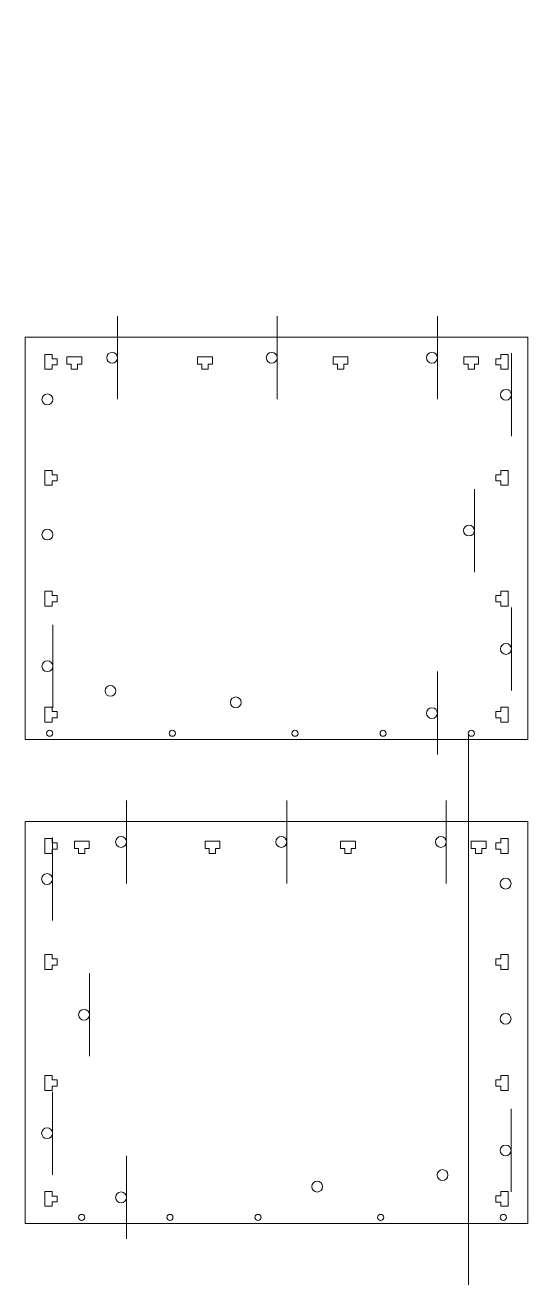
# Model space of a CAD drawing. Header units: millimetres. Extents: x -986 to 255, y -1466 to 2092.
# Drawn here: x -484 to -280, y 606 to 1114 of the extents above; entities that cross this region are included whole.
import ezdxf

# ---------------------------------------------------------------- set-up
doc = ezdxf.new("R2010")
doc.units = ezdxf.units.MM
doc.header["$MEASUREMENT"] = 0

msp = doc.modelspace()

# ---------------------------------------------------------------- linework, layer by layer
at = {"color": 1, "lineweight": 0}
for points, knots in [([(-304.3643, 313.0703), (-304.3643, 350.1286), (-334.4059, 380.1703), (-371.4642, 380.1703), (-408.5225, 380.1703), (-438.5642, 350.1288), (-438.5643, 313.0705), (-438.5644, 276.0122), (-408.5228, 245.9704), (-371.4646, 245.9703), (-334.4063, 245.9702), (-304.3645, 276.0117), (-304.3643, 313.0699), (-304.3547, 2091.8635), (-304.3643, -1465.7281), (-304.3643, 313.0703)], [0, 0, 0, 0, 0.25, 0.25, 0.25, 0.5, 0.5, 0.5, 0.75, 0.75, 0.75, 1, 1, 1, 1.0004, 1.0004, 1.0004, 1.0004]), ([(-446.7095, 979.0363), (-446.7095, 980.2513), (-447.6945, 981.2363), (-448.9095, 981.2363), (-450.1245, 981.2363), (-451.1095, 980.2513), (-451.1095, 979.0363), (-451.1095, 977.8212), (-450.1246, 976.8363), (-448.9095, 976.8363), (-447.6945, 976.8362), (-446.7095, 977.8212), (-446.7095, 979.0362), (-446.7095, 1037.3562), (-446.7095, 920.7163), (-446.7095, 979.0363)], [0, 0, 0, 0, 0.25, 0.25, 0.25, 0.5, 0.5, 0.5, 0.75, 0.75, 0.75, 1, 1, 1, 1.0001, 1.0001, 1.0001, 1.0001]), ([(-381.9841, 979.0363), (-381.9841, 980.2513), (-382.9691, 981.2363), (-384.1841, 981.2363), (-385.3992, 981.2363), (-386.3841, 980.2513), (-386.3841, 979.0363), (-386.3841, 977.8212), (-385.3992, 976.8363), (-384.1841, 976.8363), (-382.9691, 976.8362), (-381.9841, 977.8212), (-381.9841, 979.0362), (-381.9841, 1037.3562), (-381.9841, 920.7163), (-381.9841, 979.0363)], [0, 0, 0, 0, 0.25, 0.25, 0.25, 0.5, 0.5, 0.5, 0.75, 0.75, 0.75, 1, 1, 1, 1.0001, 1.0001, 1.0001, 1.0001]), ([(-316.9841, 979.0363), (-316.9841, 980.2513), (-317.9691, 981.2363), (-319.1841, 981.2363), (-320.3992, 981.2363), (-321.3841, 980.2513), (-321.3841, 979.0363), (-321.3841, 977.8212), (-320.3992, 976.8363), (-319.1841, 976.8363), (-317.9691, 976.8362), (-316.9841, 977.8212), (-316.9841, 979.0362), (-316.9841, 1037.3562), (-316.9841, 920.7163), (-316.9841, 979.0363)], [0, 0, 0, 0, 0.25, 0.25, 0.25, 0.5, 0.5, 0.5, 0.75, 0.75, 0.75, 1, 1, 1, 1.0001, 1.0001, 1.0001, 1.0001]), ([(-286.9841, 964.0363), (-286.9841, 965.2513), (-287.9691, 966.2363), (-289.1841, 966.2363), (-290.3992, 966.2363), (-291.3841, 965.2513), (-291.3841, 964.0363), (-291.3841, 962.8212), (-290.3992, 961.8363), (-289.1841, 961.8363), (-287.9691, 961.8363), (-286.9841, 962.8212), (-286.9841, 964.0362), (-286.9841, 1022.3562), (-286.9841, 905.7163), (-286.9841, 964.0363)], [0, 0, 0, 0, 0.25, 0.25, 0.25, 0.5, 0.5, 0.5, 0.75, 0.75, 0.75, 1, 1, 1, 1.0001, 1.0001, 1.0001, 1.0001]), ([(-280.2403, 824.3934), (-280.2403, 824.3934), (-280.2403, 987.3934), (-280.2403, 987.3934), (-280.2403, 987.3934), (-484.2403, 987.3934), (-484.2403, 987.3934), (-484.2403, 987.3934), (-484.2403, 824.3934), (-484.2403, 824.3934), (-484.2403, 824.3934), (-280.2403, 824.3934), (-280.2403, 824.3934)], [0, 0, 0, 0, 0.25, 0.25, 0.25, 0.5, 0.5, 0.5, 0.75, 0.75, 0.75, 1, 1, 1, 1]), ([(-476.2403, 974.3934), (-476.2403, 974.3934), (-476.2403, 980.3934), (-476.2403, 980.3934), (-476.2403, 980.3934), (-473.2403, 980.3934), (-473.2403, 980.3934), (-473.2403, 980.3934), (-473.2403, 978.6434), (-473.2403, 978.6434), (-473.2403, 978.6434), (-471.2403, 978.6434), (-471.2403, 978.6434), (-471.2403, 978.6434), (-471.2403, 976.1434), (-471.2403, 976.1434), (-471.2403, 976.1434), (-473.2403, 976.1434), (-473.2403, 976.1434), (-473.2403, 976.1434), (-473.2403, 974.3934), (-473.2403, 974.3934), (-473.2403, 974.3934), (-476.2403, 974.3934), (-476.2403, 974.3934)], [0, 0, 0, 0, 0.125, 0.125, 0.125, 0.25, 0.25, 0.25, 0.375, 0.375, 0.375, 0.5, 0.5, 0.5, 0.625, 0.625, 0.625, 0.75, 0.75, 0.75, 0.875, 0.875, 0.875, 1, 1, 1, 1]), ([(-291.2403, 978.6434), (-291.2403, 978.6434), (-291.2403, 980.3934), (-291.2403, 980.3934), (-291.2403, 980.3934), (-288.2403, 980.3934), (-288.2403, 980.3934), (-288.2403, 980.3934), (-288.2403, 974.3934), (-288.2403, 974.3934), (-288.2403, 974.3934), (-291.2403, 974.3934), (-291.2403, 974.3934), (-291.2403, 974.3934), (-291.2403, 976.1434), (-291.2403, 976.1434), (-291.2403, 976.1434), (-293.2403, 976.1434), (-293.2403, 976.1434), (-293.2403, 976.1434), (-293.2403, 978.6434), (-293.2403, 978.6434), (-293.2403, 978.6434), (-291.2403, 978.6434), (-291.2403, 978.6434)], [0, 0, 0, 0, 0.125, 0.125, 0.125, 0.25, 0.25, 0.25, 0.375, 0.375, 0.375, 0.5, 0.5, 0.5, 0.625, 0.625, 0.625, 0.75, 0.75, 0.75, 0.875, 0.875, 0.875, 1, 1, 1, 1]), ([(-465.4903, 976.3934), (-465.4903, 976.3934), (-467.2403, 976.3934), (-467.2403, 976.3934), (-467.2403, 976.3934), (-467.2403, 979.3934), (-467.2403, 979.3934), (-467.2403, 979.3934), (-461.2403, 979.3934), (-461.2403, 979.3934), (-461.2403, 979.3934), (-461.2403, 976.3934), (-461.2403, 976.3934), (-461.2403, 976.3934), (-462.9903, 976.3934), (-462.9903, 976.3934), (-462.9903, 976.3934), (-462.9903, 974.3934), (-462.9903, 974.3934), (-462.9903, 974.3934), (-465.4903, 974.3934), (-465.4903, 974.3934), (-465.4903, 974.3934), (-465.4903, 976.3934), (-465.4903, 976.3934)], [0, 0, 0, 0, 0.125, 0.125, 0.125, 0.25, 0.25, 0.25, 0.375, 0.375, 0.375, 0.5, 0.5, 0.5, 0.625, 0.625, 0.625, 0.75, 0.75, 0.75, 0.875, 0.875, 0.875, 1, 1, 1, 1]), ([(-412.4903, 976.3934), (-412.4903, 976.3934), (-414.2403, 976.3934), (-414.2403, 976.3934), (-414.2403, 976.3934), (-414.2403, 979.3934), (-414.2403, 979.3934), (-414.2403, 979.3934), (-408.2403, 979.3934), (-408.2403, 979.3934), (-408.2403, 979.3934), (-408.2403, 976.3934), (-408.2403, 976.3934), (-408.2403, 976.3934), (-409.9903, 976.3934), (-409.9903, 976.3934), (-409.9903, 976.3934), (-409.9903, 974.3934), (-409.9903, 974.3934), (-409.9903, 974.3934), (-412.4903, 974.3934), (-412.4903, 974.3934), (-412.4903, 974.3934), (-412.4903, 976.3934), (-412.4903, 976.3934)], [0, 0, 0, 0, 0.125, 0.125, 0.125, 0.25, 0.25, 0.25, 0.375, 0.375, 0.375, 0.5, 0.5, 0.5, 0.625, 0.625, 0.625, 0.75, 0.75, 0.75, 0.875, 0.875, 0.875, 1, 1, 1, 1]), ([(-357.4903, 976.3934), (-357.4903, 976.3934), (-359.2403, 976.3934), (-359.2403, 976.3934), (-359.2403, 976.3934), (-359.2403, 979.3934), (-359.2403, 979.3934), (-359.2403, 979.3934), (-353.2403, 979.3934), (-353.2403, 979.3934), (-353.2403, 979.3934), (-353.2403, 976.3934), (-353.2403, 976.3934), (-353.2403, 976.3934), (-354.9903, 976.3934), (-354.9903, 976.3934), (-354.9903, 976.3934), (-354.9903, 974.3934), (-354.9903, 974.3934), (-354.9903, 974.3934), (-357.4903, 974.3934), (-357.4903, 974.3934), (-357.4903, 974.3934), (-357.4903, 976.3934), (-357.4903, 976.3934)], [0, 0, 0, 0, 0.125, 0.125, 0.125, 0.25, 0.25, 0.25, 0.375, 0.375, 0.375, 0.5, 0.5, 0.5, 0.625, 0.625, 0.625, 0.75, 0.75, 0.75, 0.875, 0.875, 0.875, 1, 1, 1, 1]), ([(-304.4903, 976.3934), (-304.4903, 976.3934), (-306.2403, 976.3934), (-306.2403, 976.3934), (-306.2403, 976.3934), (-306.2403, 979.3934), (-306.2403, 979.3934), (-306.2403, 979.3934), (-300.2403, 979.3934), (-300.2403, 979.3934), (-300.2403, 979.3934), (-300.2403, 976.3934), (-300.2403, 976.3934), (-300.2403, 976.3934), (-301.9903, 976.3934), (-301.9903, 976.3934), (-301.9903, 976.3934), (-301.9903, 974.3934), (-301.9903, 974.3934), (-301.9903, 974.3934), (-304.4903, 974.3934), (-304.4903, 974.3934), (-304.4903, 974.3934), (-304.4903, 976.3934), (-304.4903, 976.3934)], [0, 0, 0, 0, 0.125, 0.125, 0.125, 0.25, 0.25, 0.25, 0.375, 0.375, 0.375, 0.5, 0.5, 0.5, 0.625, 0.625, 0.625, 0.75, 0.75, 0.75, 0.875, 0.875, 0.875, 1, 1, 1, 1]), ([(-301.9841, 909.0363), (-301.9841, 910.2513), (-302.9691, 911.2363), (-304.1841, 911.2363), (-305.3992, 911.2363), (-306.3841, 910.2513), (-306.3841, 909.0363), (-306.3841, 907.8212), (-305.3992, 906.8363), (-304.1841, 906.8363), (-302.9691, 906.8362), (-301.9841, 907.8212), (-301.9841, 909.0362), (-301.9841, 967.3562), (-301.9841, 850.7163), (-301.9841, 909.0363)], [0, 0, 0, 0, 0.25, 0.25, 0.25, 0.5, 0.5, 0.5, 0.75, 0.75, 0.75, 1, 1, 1, 1.0001, 1.0001, 1.0001, 1.0001]), ([(-472.9841, 962.1754), (-472.9841, 963.3904), (-473.9691, 964.3754), (-475.1841, 964.3754), (-476.3992, 964.3754), (-477.3841, 963.3904), (-477.3841, 962.1754), (-477.3841, 960.9604), (-476.3992, 959.9754), (-475.1841, 959.9754), (-473.9691, 959.9754), (-472.9841, 960.9603), (-472.9841, 962.1754)], [0, 0, 0, 0, 0.25, 0.25, 0.25, 0.5, 0.5, 0.5, 0.75, 0.75, 0.75, 1, 1, 1, 1]), ([(-473.2403, 933.3934), (-473.2403, 933.3934), (-473.2403, 931.6434), (-473.2403, 931.6434), (-473.2403, 931.6434), (-471.2403, 931.6434), (-471.2403, 931.6434), (-471.2403, 931.6434), (-471.2403, 929.1434), (-471.2403, 929.1434), (-471.2403, 929.1434), (-473.2403, 929.1434), (-473.2403, 929.1434), (-473.2403, 929.1434), (-473.2403, 927.3934), (-473.2403, 927.3934), (-473.2403, 927.3934), (-476.2403, 927.3934), (-476.2403, 927.3934), (-476.2403, 927.3934), (-476.2403, 933.3934), (-476.2403, 933.3934), (-476.2403, 933.3934), (-473.2403, 933.3934), (-473.2403, 933.3934)], [0, 0, 0, 0, 0.125, 0.125, 0.125, 0.25, 0.25, 0.25, 0.375, 0.375, 0.375, 0.5, 0.5, 0.5, 0.625, 0.625, 0.625, 0.75, 0.75, 0.75, 0.875, 0.875, 0.875, 1, 1, 1, 1]), ([(-288.2403, 933.3934), (-288.2403, 933.3934), (-288.2403, 927.3934), (-288.2403, 927.3934), (-288.2403, 927.3934), (-291.2403, 927.3934), (-291.2403, 927.3934), (-291.2403, 927.3934), (-291.2403, 929.1434), (-291.2403, 929.1434), (-291.2403, 929.1434), (-293.2403, 929.1434), (-293.2403, 929.1434), (-293.2403, 929.1434), (-293.2403, 931.6434), (-293.2403, 931.6434), (-293.2403, 931.6434), (-291.2403, 931.6434), (-291.2403, 931.6434), (-291.2403, 931.6434), (-291.2403, 933.3934), (-291.2403, 933.3934), (-291.2403, 933.3934), (-288.2403, 933.3934), (-288.2403, 933.3934)], [0, 0, 0, 0, 0.125, 0.125, 0.125, 0.25, 0.25, 0.25, 0.375, 0.375, 0.375, 0.5, 0.5, 0.5, 0.625, 0.625, 0.625, 0.75, 0.75, 0.75, 0.875, 0.875, 0.875, 1, 1, 1, 1]), ([(-286.9841, 861.0363), (-286.9841, 862.2513), (-287.9691, 863.2363), (-289.1841, 863.2363), (-290.3992, 863.2363), (-291.3841, 862.2513), (-291.3841, 861.0363), (-291.3841, 859.8212), (-290.3992, 858.8363), (-289.1841, 858.8363), (-287.9691, 858.8363), (-286.9841, 859.8212), (-286.9841, 861.0362), (-286.9841, 919.3562), (-286.9841, 802.7163), (-286.9841, 861.0363)], [0, 0, 0, 0, 0.25, 0.25, 0.25, 0.5, 0.5, 0.5, 0.75, 0.75, 0.75, 1, 1, 1, 1.0001, 1.0001, 1.0001, 1.0001]), ([(-472.9841, 854.0363), (-472.9841, 855.2513), (-473.9691, 856.2363), (-475.1841, 856.2363), (-476.3992, 856.2363), (-477.3841, 855.2513), (-477.3841, 854.0363), (-477.3841, 852.8212), (-476.3992, 851.8363), (-475.1841, 851.8363), (-473.9691, 851.8362), (-472.9841, 852.8212), (-472.9841, 854.0362), (-472.9841, 912.3562), (-472.9841, 795.7163), (-472.9841, 854.0363)], [0, 0, 0, 0, 0.25, 0.25, 0.25, 0.5, 0.5, 0.5, 0.75, 0.75, 0.75, 1, 1, 1, 1.0001, 1.0001, 1.0001, 1.0001]), ([(-472.9841, 907.3934), (-472.9841, 908.6084), (-473.9691, 909.5934), (-475.1841, 909.5934), (-476.3992, 909.5934), (-477.3841, 908.6084), (-477.3841, 907.3934), (-477.3841, 906.1784), (-476.3992, 905.1934), (-475.1841, 905.1934), (-473.9691, 905.1934), (-472.9841, 906.1784), (-472.9841, 907.3934)], [0, 0, 0, 0, 0.25, 0.25, 0.25, 0.5, 0.5, 0.5, 0.75, 0.75, 0.75, 1, 1, 1, 1]), ([(-316.9841, 835.0363), (-316.9841, 836.2513), (-317.9691, 837.2363), (-319.1841, 837.2363), (-320.3992, 837.2363), (-321.3841, 836.2513), (-321.3841, 835.0363), (-321.3841, 833.8212), (-320.3992, 832.8363), (-319.1841, 832.8363), (-317.9691, 832.8362), (-316.9841, 833.8212), (-316.9841, 835.0362), (-316.9841, 893.3562), (-316.9841, 776.7163), (-316.9841, 835.0363)], [0, 0, 0, 0, 0.25, 0.25, 0.25, 0.5, 0.5, 0.5, 0.75, 0.75, 0.75, 1, 1, 1, 1.0001, 1.0001, 1.0001, 1.0001]), ([(-473.2403, 878.3934), (-473.2403, 878.3934), (-476.2403, 878.3934), (-476.2403, 878.3934), (-476.2403, 878.3934), (-476.2403, 884.3934), (-476.2403, 884.3934), (-476.2403, 884.3934), (-473.2403, 884.3934), (-473.2403, 884.3934), (-473.2403, 884.3934), (-473.2403, 882.6434), (-473.2403, 882.6434), (-473.2403, 882.6434), (-471.2403, 882.6434), (-471.2403, 882.6434), (-471.2403, 882.6434), (-471.2403, 880.1434), (-471.2403, 880.1434), (-471.2403, 880.1434), (-473.2403, 880.1434), (-473.2403, 880.1434), (-473.2403, 880.1434), (-473.2403, 878.3934), (-473.2403, 878.3934)], [0, 0, 0, 0, 0.125, 0.125, 0.125, 0.25, 0.25, 0.25, 0.375, 0.375, 0.375, 0.5, 0.5, 0.5, 0.625, 0.625, 0.625, 0.75, 0.75, 0.75, 0.875, 0.875, 0.875, 1, 1, 1, 1]), ([(-291.2403, 882.6434), (-291.2403, 882.6434), (-291.2403, 884.3934), (-291.2403, 884.3934), (-291.2403, 884.3934), (-288.2403, 884.3934), (-288.2403, 884.3934), (-288.2403, 884.3934), (-288.2403, 878.3934), (-288.2403, 878.3934), (-288.2403, 878.3934), (-291.2403, 878.3934), (-291.2403, 878.3934), (-291.2403, 878.3934), (-291.2403, 880.1434), (-291.2403, 880.1434), (-291.2403, 880.1434), (-293.2403, 880.1434), (-293.2403, 880.1434), (-293.2403, 880.1434), (-293.2403, 882.6434), (-293.2403, 882.6434), (-293.2403, 882.6434), (-291.2403, 882.6434), (-291.2403, 882.6434)], [0, 0, 0, 0, 0.125, 0.125, 0.125, 0.25, 0.25, 0.25, 0.375, 0.375, 0.375, 0.5, 0.5, 0.5, 0.625, 0.625, 0.625, 0.75, 0.75, 0.75, 0.875, 0.875, 0.875, 1, 1, 1, 1]), ([(-447.3772, 844.0565), (-447.3772, 845.2715), (-448.3622, 846.2565), (-449.5772, 846.2565), (-450.7922, 846.2565), (-451.7772, 845.2715), (-451.7772, 844.0565), (-451.7772, 842.8415), (-450.7922, 841.8565), (-449.5772, 841.8565), (-448.3622, 841.8565), (-447.3772, 842.8415), (-447.3772, 844.0565)], [0, 0, 0, 0, 0.25, 0.25, 0.25, 0.5, 0.5, 0.5, 0.75, 0.75, 0.75, 1, 1, 1, 1]), ([(-443.0965, 782.8103), (-443.0965, 784.0253), (-444.0814, 785.0103), (-445.2965, 785.0103), (-446.5115, 785.0103), (-447.4965, 784.0253), (-447.4965, 782.8103), (-447.4965, 781.5952), (-446.5115, 780.6103), (-445.2965, 780.6103), (-444.0815, 780.6102), (-443.0965, 781.5952), (-443.0965, 782.8102), (-443.0965, 841.1302), (-443.0965, 724.4903), (-443.0965, 782.8103)], [0, 0, 0, 0, 0.25, 0.25, 0.25, 0.5, 0.5, 0.5, 0.75, 0.75, 0.75, 1, 1, 1, 1.0001, 1.0001, 1.0001, 1.0001]), ([(-396.5403, 839.3934), (-396.5403, 840.6084), (-397.5253, 841.5934), (-398.7403, 841.5934), (-399.9553, 841.5934), (-400.9403, 840.6084), (-400.9403, 839.3934), (-400.9403, 838.1784), (-399.9553, 837.1934), (-398.7403, 837.1934), (-397.5253, 837.1934), (-396.5403, 838.1784), (-396.5403, 839.3934)], [0, 0, 0, 0, 0.25, 0.25, 0.25, 0.5, 0.5, 0.5, 0.75, 0.75, 0.75, 1, 1, 1, 1]), ([(-378.0965, 782.8103), (-378.0965, 784.0253), (-379.0814, 785.0103), (-380.2965, 785.0103), (-381.5115, 785.0103), (-382.4965, 784.0253), (-382.4965, 782.8103), (-382.4965, 781.5952), (-381.5115, 780.6103), (-380.2965, 780.6103), (-379.0815, 780.6102), (-378.0965, 781.5952), (-378.0965, 782.8102), (-378.0965, 841.1302), (-378.0965, 724.4903), (-378.0965, 782.8103)], [0, 0, 0, 0, 0.25, 0.25, 0.25, 0.5, 0.5, 0.5, 0.75, 0.75, 0.75, 1, 1, 1, 1.0001, 1.0001, 1.0001, 1.0001]), ([(-313.3711, 782.8103), (-313.3711, 784.0253), (-314.356, 785.0103), (-315.5711, 785.0103), (-316.7861, 785.0103), (-317.7711, 784.0253), (-317.7711, 782.8103), (-317.7711, 781.5952), (-316.7861, 780.6103), (-315.5711, 780.6103), (-314.3561, 780.6102), (-313.3711, 781.5952), (-313.3711, 782.8102), (-313.3711, 841.1302), (-313.3711, 724.4903), (-313.3711, 782.8103)], [0, 0, 0, 0, 0.25, 0.25, 0.25, 0.5, 0.5, 0.5, 0.75, 0.75, 0.75, 1, 1, 1, 1.0001, 1.0001, 1.0001, 1.0001]), ([(-473.2403, 837.3934), (-473.2403, 837.3934), (-473.2403, 835.6434), (-473.2403, 835.6434), (-473.2403, 835.6434), (-471.2403, 835.6434), (-471.2403, 835.6434), (-471.2403, 835.6434), (-471.2403, 833.1434), (-471.2403, 833.1434), (-471.2403, 833.1434), (-473.2403, 833.1434), (-473.2403, 833.1434), (-473.2403, 833.1434), (-473.2403, 831.3934), (-473.2403, 831.3934), (-473.2403, 831.3934), (-476.2403, 831.3934), (-476.2403, 831.3934), (-476.2403, 831.3934), (-476.2403, 837.3934), (-476.2403, 837.3934), (-476.2403, 837.3934), (-473.2403, 837.3934), (-473.2403, 837.3934)], [0, 0, 0, 0, 0.125, 0.125, 0.125, 0.25, 0.25, 0.25, 0.375, 0.375, 0.375, 0.5, 0.5, 0.5, 0.625, 0.625, 0.625, 0.75, 0.75, 0.75, 0.875, 0.875, 0.875, 1, 1, 1, 1]), ([(-291.2403, 835.6434), (-291.2403, 835.6434), (-291.2403, 837.3934), (-291.2403, 837.3934), (-291.2403, 837.3934), (-288.2403, 837.3934), (-288.2403, 837.3934), (-288.2403, 837.3934), (-288.2403, 831.3934), (-288.2403, 831.3934), (-288.2403, 831.3934), (-291.2403, 831.3934), (-291.2403, 831.3934), (-291.2403, 831.3934), (-291.2403, 833.1434), (-291.2403, 833.1434), (-291.2403, 833.1434), (-293.2403, 833.1434), (-293.2403, 833.1434), (-293.2403, 833.1434), (-293.2403, 835.6434), (-293.2403, 835.6434), (-293.2403, 835.6434), (-291.2403, 835.6434), (-291.2403, 835.6434)], [0, 0, 0, 0, 0.125, 0.125, 0.125, 0.25, 0.25, 0.25, 0.375, 0.375, 0.375, 0.5, 0.5, 0.5, 0.625, 0.625, 0.625, 0.75, 0.75, 0.75, 0.875, 0.875, 0.875, 1, 1, 1, 1]), ([(-472.9903, 826.8934), (-472.9903, 827.5838), (-473.5499, 828.1434), (-474.2403, 828.1434), (-474.9307, 828.1434), (-475.4903, 827.5838), (-475.4903, 826.8934), (-475.4903, 826.203), (-474.9307, 825.6434), (-474.2403, 825.6434), (-473.5499, 825.6434), (-472.9903, 826.203), (-472.9903, 826.8934)], [0, 0, 0, 0, 0.25, 0.25, 0.25, 0.5, 0.5, 0.5, 0.75, 0.75, 0.75, 1, 1, 1, 1]), ([(-423.2403, 826.8934), (-423.2403, 827.5838), (-423.7999, 828.1434), (-424.4903, 828.1434), (-425.1807, 828.1434), (-425.7403, 827.5838), (-425.7403, 826.8934), (-425.7403, 826.203), (-425.1807, 825.6434), (-424.4903, 825.6434), (-423.7999, 825.6434), (-423.2403, 826.203), (-423.2403, 826.8934)], [0, 0, 0, 0, 0.25, 0.25, 0.25, 0.5, 0.5, 0.5, 0.75, 0.75, 0.75, 1, 1, 1, 1]), ([(-373.4903, 826.8934), (-373.4903, 827.5838), (-374.0499, 828.1434), (-374.7403, 828.1434), (-375.4307, 828.1434), (-375.9903, 827.5838), (-375.9903, 826.8934), (-375.9903, 826.203), (-375.4307, 825.6434), (-374.7403, 825.6434), (-374.0499, 825.6434), (-373.4903, 826.203), (-373.4903, 826.8934)], [0, 0, 0, 0, 0.25, 0.25, 0.25, 0.5, 0.5, 0.5, 0.75, 0.75, 0.75, 1, 1, 1, 1]), ([(-337.7403, 826.8934), (-337.7403, 827.5838), (-338.2999, 828.1434), (-338.9903, 828.1434), (-339.6807, 828.1434), (-340.2403, 827.5838), (-340.2403, 826.8934), (-340.2403, 826.203), (-339.6807, 825.6434), (-338.9903, 825.6434), (-338.2999, 825.6434), (-337.7403, 826.203), (-337.7403, 826.8934)], [0, 0, 0, 0, 0.25, 0.25, 0.25, 0.5, 0.5, 0.5, 0.75, 0.75, 0.75, 1, 1, 1, 1]), ([(-301.9903, 826.8934), (-301.9903, 827.5838), (-302.5499, 828.1434), (-303.2403, 828.1434), (-303.9307, 828.1434), (-304.4903, 827.5838), (-304.4903, 826.8934), (-304.4903, 826.203), (-303.9307, 825.6434), (-303.2403, 825.6434), (-302.5499, 825.6434), (-301.9903, 826.203), (-301.9903, 826.8934)], [0, 0, 0, 0, 0.25, 0.25, 0.25, 0.5, 0.5, 0.5, 0.75, 0.75, 0.75, 1, 1, 1, 1]), ([(-473.0965, 767.8103), (-473.0965, 769.0253), (-474.0814, 770.0103), (-475.2965, 770.0103), (-476.5115, 770.0103), (-477.4965, 769.0253), (-477.4965, 767.8103), (-477.4965, 766.5952), (-476.5115, 765.6103), (-475.2965, 765.6103), (-474.0815, 765.6103), (-473.0965, 766.5952), (-473.0965, 767.8102), (-473.0965, 826.1302), (-473.0965, 709.4903), (-473.0965, 767.8103)], [0, 0, 0, 0, 0.25, 0.25, 0.25, 0.5, 0.5, 0.5, 0.75, 0.75, 0.75, 1, 1, 1, 1.0001, 1.0001, 1.0001, 1.0001]), ([(-280.2403, 791.1674), (-280.2403, 791.1674), (-484.2403, 791.1674), (-484.2403, 791.1674), (-484.2403, 791.1674), (-484.2403, 628.1674), (-484.2403, 628.1674), (-484.2403, 628.1674), (-280.2403, 628.1674), (-280.2403, 628.1674), (-280.2403, 628.1674), (-280.2403, 791.1674), (-280.2403, 791.1674)], [0, 0, 0, 0, 0.25, 0.25, 0.25, 0.5, 0.5, 0.5, 0.75, 0.75, 0.75, 1, 1, 1, 1]), ([(-473.2403, 782.4174), (-473.2403, 782.4174), (-471.2403, 782.4174), (-471.2403, 782.4174), (-471.2403, 782.4174), (-471.2403, 779.9174), (-471.2403, 779.9174), (-471.2403, 779.9174), (-473.2403, 779.9174), (-473.2403, 779.9174), (-473.2403, 779.9174), (-473.2403, 778.1674), (-473.2403, 778.1674), (-473.2403, 778.1674), (-476.2403, 778.1674), (-476.2403, 778.1674), (-476.2403, 778.1674), (-476.2403, 784.1674), (-476.2403, 784.1674), (-476.2403, 784.1674), (-473.2403, 784.1674), (-473.2403, 784.1674), (-473.2403, 784.1674), (-473.2403, 782.4174), (-473.2403, 782.4174)], [0, 0, 0, 0, 0.125, 0.125, 0.125, 0.25, 0.25, 0.25, 0.375, 0.375, 0.375, 0.5, 0.5, 0.5, 0.625, 0.625, 0.625, 0.75, 0.75, 0.75, 0.875, 0.875, 0.875, 1, 1, 1, 1]), ([(-459.9903, 778.1674), (-459.9903, 778.1674), (-462.4903, 778.1674), (-462.4903, 778.1674), (-462.4903, 778.1674), (-462.4903, 780.1674), (-462.4903, 780.1674), (-462.4903, 780.1674), (-464.2403, 780.1674), (-464.2403, 780.1674), (-464.2403, 780.1674), (-464.2403, 783.1674), (-464.2403, 783.1674), (-464.2403, 783.1674), (-458.2403, 783.1674), (-458.2403, 783.1674), (-458.2403, 783.1674), (-458.2403, 780.1674), (-458.2403, 780.1674), (-458.2403, 780.1674), (-459.9903, 780.1674), (-459.9903, 780.1674), (-459.9903, 780.1674), (-459.9903, 778.1674), (-459.9903, 778.1674)], [0, 0, 0, 0, 0.125, 0.125, 0.125, 0.25, 0.25, 0.25, 0.375, 0.375, 0.375, 0.5, 0.5, 0.5, 0.625, 0.625, 0.625, 0.75, 0.75, 0.75, 0.875, 0.875, 0.875, 1, 1, 1, 1]), ([(-409.4903, 780.1674), (-409.4903, 780.1674), (-411.2403, 780.1674), (-411.2403, 780.1674), (-411.2403, 780.1674), (-411.2403, 783.1674), (-411.2403, 783.1674), (-411.2403, 783.1674), (-405.2403, 783.1674), (-405.2403, 783.1674), (-405.2403, 783.1674), (-405.2403, 780.1674), (-405.2403, 780.1674), (-405.2403, 780.1674), (-406.9903, 780.1674), (-406.9903, 780.1674), (-406.9903, 780.1674), (-406.9903, 778.1674), (-406.9903, 778.1674), (-406.9903, 778.1674), (-409.4903, 778.1674), (-409.4903, 778.1674), (-409.4903, 778.1674), (-409.4903, 780.1674), (-409.4903, 780.1674)], [0, 0, 0, 0, 0.125, 0.125, 0.125, 0.25, 0.25, 0.25, 0.375, 0.375, 0.375, 0.5, 0.5, 0.5, 0.625, 0.625, 0.625, 0.75, 0.75, 0.75, 0.875, 0.875, 0.875, 1, 1, 1, 1]), ([(-351.9903, 778.1674), (-351.9903, 778.1674), (-354.4903, 778.1674), (-354.4903, 778.1674), (-354.4903, 778.1674), (-354.4903, 780.1674), (-354.4903, 780.1674), (-354.4903, 780.1674), (-356.2403, 780.1674), (-356.2403, 780.1674), (-356.2403, 780.1674), (-356.2403, 783.1674), (-356.2403, 783.1674), (-356.2403, 783.1674), (-350.2403, 783.1674), (-350.2403, 783.1674), (-350.2403, 783.1674), (-350.2403, 780.1674), (-350.2403, 780.1674), (-350.2403, 780.1674), (-351.9903, 780.1674), (-351.9903, 780.1674), (-351.9903, 780.1674), (-351.9903, 778.1674), (-351.9903, 778.1674)], [0, 0, 0, 0, 0.125, 0.125, 0.125, 0.25, 0.25, 0.25, 0.375, 0.375, 0.375, 0.5, 0.5, 0.5, 0.625, 0.625, 0.625, 0.75, 0.75, 0.75, 0.875, 0.875, 0.875, 1, 1, 1, 1]), ([(-301.4903, 780.1674), (-301.4903, 780.1674), (-303.2403, 780.1674), (-303.2403, 780.1674), (-303.2403, 780.1674), (-303.2403, 783.1674), (-303.2403, 783.1674), (-303.2403, 783.1674), (-297.2403, 783.1674), (-297.2403, 783.1674), (-297.2403, 783.1674), (-297.2403, 780.1674), (-297.2403, 780.1674), (-297.2403, 780.1674), (-298.9903, 780.1674), (-298.9903, 780.1674), (-298.9903, 780.1674), (-298.9903, 778.1674), (-298.9903, 778.1674), (-298.9903, 778.1674), (-301.4903, 778.1674), (-301.4903, 778.1674), (-301.4903, 778.1674), (-301.4903, 780.1674), (-301.4903, 780.1674)], [0, 0, 0, 0, 0.125, 0.125, 0.125, 0.25, 0.25, 0.25, 0.375, 0.375, 0.375, 0.5, 0.5, 0.5, 0.625, 0.625, 0.625, 0.75, 0.75, 0.75, 0.875, 0.875, 0.875, 1, 1, 1, 1]), ([(-293.2403, 779.9174), (-293.2403, 779.9174), (-293.2403, 782.4174), (-293.2403, 782.4174), (-293.2403, 782.4174), (-291.2403, 782.4174), (-291.2403, 782.4174), (-291.2403, 782.4174), (-291.2403, 784.1674), (-291.2403, 784.1674), (-291.2403, 784.1674), (-288.2403, 784.1674), (-288.2403, 784.1674), (-288.2403, 784.1674), (-288.2403, 778.1674), (-288.2403, 778.1674), (-288.2403, 778.1674), (-291.2403, 778.1674), (-291.2403, 778.1674), (-291.2403, 778.1674), (-291.2403, 779.9174), (-291.2403, 779.9174), (-291.2403, 779.9174), (-293.2403, 779.9174), (-293.2403, 779.9174)], [0, 0, 0, 0, 0.125, 0.125, 0.125, 0.25, 0.25, 0.25, 0.375, 0.375, 0.375, 0.5, 0.5, 0.5, 0.625, 0.625, 0.625, 0.75, 0.75, 0.75, 0.875, 0.875, 0.875, 1, 1, 1, 1]), ([(-458.0965, 712.8103), (-458.0965, 714.0253), (-459.0814, 715.0103), (-460.2965, 715.0103), (-461.5115, 715.0103), (-462.4965, 714.0253), (-462.4965, 712.8103), (-462.4965, 711.5952), (-461.5115, 710.6103), (-460.2965, 710.6103), (-459.0815, 710.6102), (-458.0965, 711.5952), (-458.0965, 712.8102), (-458.0965, 771.1302), (-458.0965, 654.4903), (-458.0965, 712.8103)], [0, 0, 0, 0, 0.25, 0.25, 0.25, 0.5, 0.5, 0.5, 0.75, 0.75, 0.75, 1, 1, 1, 1.0001, 1.0001, 1.0001, 1.0001]), ([(-287.0965, 765.9494), (-287.0965, 767.1644), (-288.0814, 768.1494), (-289.2965, 768.1494), (-290.5115, 768.1494), (-291.4965, 767.1644), (-291.4965, 765.9494), (-291.4965, 764.7344), (-290.5115, 763.7494), (-289.2965, 763.7494), (-288.0815, 763.7494), (-287.0965, 764.7343), (-287.0965, 765.9494)], [0, 0, 0, 0, 0.25, 0.25, 0.25, 0.5, 0.5, 0.5, 0.75, 0.75, 0.75, 1, 1, 1, 1]), ([(-473.2403, 737.1674), (-473.2403, 737.1674), (-473.2403, 735.4174), (-473.2403, 735.4174), (-473.2403, 735.4174), (-471.2403, 735.4174), (-471.2403, 735.4174), (-471.2403, 735.4174), (-471.2403, 732.9174), (-471.2403, 732.9174), (-471.2403, 732.9174), (-473.2403, 732.9174), (-473.2403, 732.9174), (-473.2403, 732.9174), (-473.2403, 731.1674), (-473.2403, 731.1674), (-473.2403, 731.1674), (-476.2403, 731.1674), (-476.2403, 731.1674), (-476.2403, 731.1674), (-476.2403, 737.1674), (-476.2403, 737.1674), (-476.2403, 737.1674), (-473.2403, 737.1674), (-473.2403, 737.1674)], [0, 0, 0, 0, 0.125, 0.125, 0.125, 0.25, 0.25, 0.25, 0.375, 0.375, 0.375, 0.5, 0.5, 0.5, 0.625, 0.625, 0.625, 0.75, 0.75, 0.75, 0.875, 0.875, 0.875, 1, 1, 1, 1]), ([(-291.2403, 731.1674), (-291.2403, 731.1674), (-291.2403, 732.9174), (-291.2403, 732.9174), (-291.2403, 732.9174), (-293.2403, 732.9174), (-293.2403, 732.9174), (-293.2403, 732.9174), (-293.2403, 735.4174), (-293.2403, 735.4174), (-293.2403, 735.4174), (-291.2403, 735.4174), (-291.2403, 735.4174), (-291.2403, 735.4174), (-291.2403, 737.1674), (-291.2403, 737.1674), (-291.2403, 737.1674), (-288.2403, 737.1674), (-288.2403, 737.1674), (-288.2403, 737.1674), (-288.2403, 731.1674), (-288.2403, 731.1674), (-288.2403, 731.1674), (-291.2403, 731.1674), (-291.2403, 731.1674)], [0, 0, 0, 0, 0.125, 0.125, 0.125, 0.25, 0.25, 0.25, 0.375, 0.375, 0.375, 0.5, 0.5, 0.5, 0.625, 0.625, 0.625, 0.75, 0.75, 0.75, 0.875, 0.875, 0.875, 1, 1, 1, 1]), ([(-473.0965, 664.8103), (-473.0965, 666.0253), (-474.0814, 667.0103), (-475.2965, 667.0103), (-476.5115, 667.0103), (-477.4965, 666.0253), (-477.4965, 664.8103), (-477.4965, 663.5952), (-476.5115, 662.6103), (-475.2965, 662.6103), (-474.0815, 662.6103), (-473.0965, 663.5952), (-473.0965, 664.8102), (-473.0965, 723.1302), (-473.0965, 606.4903), (-473.0965, 664.8103)], [0, 0, 0, 0, 0.25, 0.25, 0.25, 0.5, 0.5, 0.5, 0.75, 0.75, 0.75, 1, 1, 1, 1.0001, 1.0001, 1.0001, 1.0001]), ([(-287.0965, 657.8103), (-287.0965, 659.0253), (-288.0814, 660.0103), (-289.2965, 660.0103), (-290.5115, 660.0103), (-291.4965, 659.0253), (-291.4965, 657.8103), (-291.4965, 656.5952), (-290.5115, 655.6103), (-289.2965, 655.6103), (-288.0815, 655.6102), (-287.0965, 656.5952), (-287.0965, 657.8102), (-287.0965, 716.1302), (-287.0965, 599.4903), (-287.0965, 657.8103)], [0, 0, 0, 0, 0.25, 0.25, 0.25, 0.5, 0.5, 0.5, 0.75, 0.75, 0.75, 1, 1, 1, 1.0001, 1.0001, 1.0001, 1.0001]), ([(-287.0965, 711.1674), (-287.0965, 712.3824), (-288.0814, 713.3674), (-289.2965, 713.3674), (-290.5115, 713.3674), (-291.4965, 712.3824), (-291.4965, 711.1674), (-291.4965, 709.9524), (-290.5115, 708.9674), (-289.2965, 708.9674), (-288.0815, 708.9674), (-287.0965, 709.9524), (-287.0965, 711.1674)], [0, 0, 0, 0, 0.25, 0.25, 0.25, 0.5, 0.5, 0.5, 0.75, 0.75, 0.75, 1, 1, 1, 1]), ([(-443.0965, 638.8103), (-443.0965, 640.0253), (-444.0814, 641.0103), (-445.2965, 641.0103), (-446.5115, 641.0103), (-447.4965, 640.0253), (-447.4965, 638.8103), (-447.4965, 637.5952), (-446.5115, 636.6103), (-445.2965, 636.6103), (-444.0815, 636.6102), (-443.0965, 637.5952), (-443.0965, 638.8102), (-443.0965, 697.1302), (-443.0965, 580.4903), (-443.0965, 638.8103)], [0, 0, 0, 0, 0.25, 0.25, 0.25, 0.5, 0.5, 0.5, 0.75, 0.75, 0.75, 1, 1, 1, 1.0001, 1.0001, 1.0001, 1.0001]), ([(-471.2403, 686.4174), (-471.2403, 686.4174), (-471.2403, 683.9174), (-471.2403, 683.9174), (-471.2403, 683.9174), (-473.2403, 683.9174), (-473.2403, 683.9174), (-473.2403, 683.9174), (-473.2403, 682.1674), (-473.2403, 682.1674), (-473.2403, 682.1674), (-476.2403, 682.1674), (-476.2403, 682.1674), (-476.2403, 682.1674), (-476.2403, 688.1674), (-476.2403, 688.1674), (-476.2403, 688.1674), (-473.2403, 688.1674), (-473.2403, 688.1674), (-473.2403, 688.1674), (-473.2403, 686.4174), (-473.2403, 686.4174), (-473.2403, 686.4174), (-471.2403, 686.4174), (-471.2403, 686.4174)], [0, 0, 0, 0, 0.125, 0.125, 0.125, 0.25, 0.25, 0.25, 0.375, 0.375, 0.375, 0.5, 0.5, 0.5, 0.625, 0.625, 0.625, 0.75, 0.75, 0.75, 0.875, 0.875, 0.875, 1, 1, 1, 1]), ([(-293.2403, 686.4174), (-293.2403, 686.4174), (-291.2403, 686.4174), (-291.2403, 686.4174), (-291.2403, 686.4174), (-291.2403, 688.1674), (-291.2403, 688.1674), (-291.2403, 688.1674), (-288.2403, 688.1674), (-288.2403, 688.1674), (-288.2403, 688.1674), (-288.2403, 682.1674), (-288.2403, 682.1674), (-288.2403, 682.1674), (-291.2403, 682.1674), (-291.2403, 682.1674), (-291.2403, 682.1674), (-291.2403, 683.9174), (-291.2403, 683.9174), (-291.2403, 683.9174), (-293.2403, 683.9174), (-293.2403, 683.9174), (-293.2403, 683.9174), (-293.2403, 686.4174), (-293.2403, 686.4174)], [0, 0, 0, 0, 0.125, 0.125, 0.125, 0.25, 0.25, 0.25, 0.375, 0.375, 0.375, 0.5, 0.5, 0.5, 0.625, 0.625, 0.625, 0.75, 0.75, 0.75, 0.875, 0.875, 0.875, 1, 1, 1, 1]), ([(-312.7034, 647.8305), (-312.7034, 649.0455), (-313.6884, 650.0305), (-314.9034, 650.0305), (-316.1184, 650.0305), (-317.1034, 649.0455), (-317.1034, 647.8305), (-317.1034, 646.6155), (-316.1185, 645.6305), (-314.9034, 645.6305), (-313.6884, 645.6305), (-312.7034, 646.6155), (-312.7034, 647.8305)], [0, 0, 0, 0, 0.25, 0.25, 0.25, 0.5, 0.5, 0.5, 0.75, 0.75, 0.75, 1, 1, 1, 1]), ([(-363.5403, 643.1674), (-363.5403, 644.3824), (-364.5253, 645.3674), (-365.7403, 645.3674), (-366.9553, 645.3674), (-367.9403, 644.3824), (-367.9403, 643.1674), (-367.9403, 641.9524), (-366.9553, 640.9674), (-365.7403, 640.9674), (-364.5253, 640.9674), (-363.5403, 641.9524), (-363.5403, 643.1674)], [0, 0, 0, 0, 0.25, 0.25, 0.25, 0.5, 0.5, 0.5, 0.75, 0.75, 0.75, 1, 1, 1, 1]), ([(-471.2403, 637.0426), (-471.2403, 637.0426), (-473.2403, 637.0426), (-473.2403, 637.0426), (-473.2403, 637.0426), (-473.2403, 635.1674), (-473.2403, 635.1674), (-473.2403, 635.1674), (-476.2403, 635.1674), (-476.2403, 635.1674), (-476.2403, 635.1674), (-476.2403, 641.1674), (-476.2403, 641.1674), (-476.2403, 641.1674), (-473.2403, 641.1674), (-473.2403, 641.1674), (-473.2403, 641.1674), (-473.2403, 639.2922), (-473.2403, 639.2922), (-473.2403, 639.2922), (-471.2403, 639.2922), (-471.2403, 639.2922), (-471.2403, 639.2922), (-471.2403, 637.0426), (-471.2403, 637.0426)], [0, 0, 0, 0, 0.125, 0.125, 0.125, 0.25, 0.25, 0.25, 0.375, 0.375, 0.375, 0.5, 0.5, 0.5, 0.625, 0.625, 0.625, 0.75, 0.75, 0.75, 0.875, 0.875, 0.875, 1, 1, 1, 1]), ([(-291.2403, 635.1674), (-291.2403, 635.1674), (-291.2403, 636.9174), (-291.2403, 636.9174), (-291.2403, 636.9174), (-293.2403, 636.9174), (-293.2403, 636.9174), (-293.2403, 636.9174), (-293.2403, 639.4174), (-293.2403, 639.4174), (-293.2403, 639.4174), (-291.2403, 639.4174), (-291.2403, 639.4174), (-291.2403, 639.4174), (-291.2403, 641.1674), (-291.2403, 641.1674), (-291.2403, 641.1674), (-288.2403, 641.1674), (-288.2403, 641.1674), (-288.2403, 641.1674), (-288.2403, 635.1674), (-288.2403, 635.1674), (-288.2403, 635.1674), (-291.2403, 635.1674), (-291.2403, 635.1674)], [0, 0, 0, 0, 0.125, 0.125, 0.125, 0.25, 0.25, 0.25, 0.375, 0.375, 0.375, 0.5, 0.5, 0.5, 0.625, 0.625, 0.625, 0.75, 0.75, 0.75, 0.875, 0.875, 0.875, 1, 1, 1, 1]), ([(-459.9903, 630.6674), (-459.9903, 631.3578), (-460.5499, 631.9174), (-461.2403, 631.9174), (-461.9307, 631.9174), (-462.4903, 631.3578), (-462.4903, 630.6674), (-462.4903, 629.977), (-461.9307, 629.4174), (-461.2403, 629.4174), (-460.5499, 629.4174), (-459.9903, 629.977), (-459.9903, 630.6674)], [0, 0, 0, 0, 0.25, 0.25, 0.25, 0.5, 0.5, 0.5, 0.75, 0.75, 0.75, 1, 1, 1, 1]), ([(-424.2403, 630.6674), (-424.2403, 631.3578), (-424.7999, 631.9174), (-425.4903, 631.9174), (-426.1807, 631.9174), (-426.7403, 631.3578), (-426.7403, 630.6674), (-426.7403, 629.977), (-426.1807, 629.4174), (-425.4903, 629.4174), (-424.7999, 629.4174), (-424.2403, 629.977), (-424.2403, 630.6674)], [0, 0, 0, 0, 0.25, 0.25, 0.25, 0.5, 0.5, 0.5, 0.75, 0.75, 0.75, 1, 1, 1, 1]), ([(-388.4903, 630.6674), (-388.4903, 631.3578), (-389.0499, 631.9174), (-389.7403, 631.9174), (-390.4307, 631.9174), (-390.9903, 631.3578), (-390.9903, 630.6674), (-390.9903, 629.977), (-390.4307, 629.4174), (-389.7403, 629.4174), (-389.0499, 629.4174), (-388.4903, 629.977), (-388.4903, 630.6674)], [0, 0, 0, 0, 0.25, 0.25, 0.25, 0.5, 0.5, 0.5, 0.75, 0.75, 0.75, 1, 1, 1, 1]), ([(-338.7403, 630.6674), (-338.7403, 631.3578), (-339.2999, 631.9174), (-339.9903, 631.9174), (-340.6807, 631.9174), (-341.2403, 631.3578), (-341.2403, 630.6674), (-341.2403, 629.977), (-340.6807, 629.4174), (-339.9903, 629.4174), (-339.2999, 629.4174), (-338.7403, 629.977), (-338.7403, 630.6674)], [0, 0, 0, 0, 0.25, 0.25, 0.25, 0.5, 0.5, 0.5, 0.75, 0.75, 0.75, 1, 1, 1, 1]), ([(-288.9903, 630.6674), (-288.9903, 631.3578), (-289.5499, 631.9174), (-290.2403, 631.9174), (-290.9307, 631.9174), (-291.4903, 631.3578), (-291.4903, 630.6674), (-291.4903, 629.977), (-290.9307, 629.4174), (-290.2403, 629.4174), (-289.5499, 629.4174), (-288.9903, 629.977), (-288.9903, 630.6674)], [0, 0, 0, 0, 0.25, 0.25, 0.25, 0.5, 0.5, 0.5, 0.75, 0.75, 0.75, 1, 1, 1, 1])]:
    msp.add_open_spline(points, degree=3, knots=knots, dxfattribs=at)

doc.saveas('drawing.dxf')
